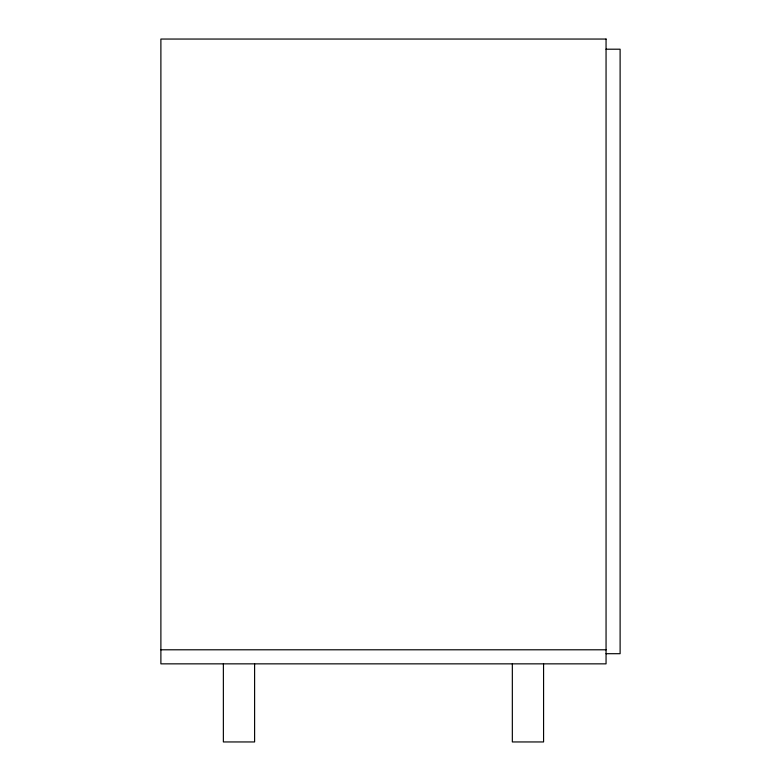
<?xml version="1.0" encoding="UTF-8"?>
<svg xmlns="http://www.w3.org/2000/svg" width="781" height="781" viewBox="0 0 781 781"><rect width="100%" height="100%" fill="white"/><g stroke="black" fill="none" stroke-linecap="round" stroke-linejoin="round"><path stroke-width="1.17" d="M606.056 49.203L620.114 49.203L620.114 653.697L606.056 653.697M160.886 649.792L606.056 649.792M543.576 663.85L543.576 741.95L512.336 741.95L512.336 663.85M254.606 663.85L254.606 741.95L223.366 741.95L223.366 663.85M606.056 39.05L160.886 39.05L160.886 663.85L606.056 663.85L606.056 39.05"/></g></svg>
